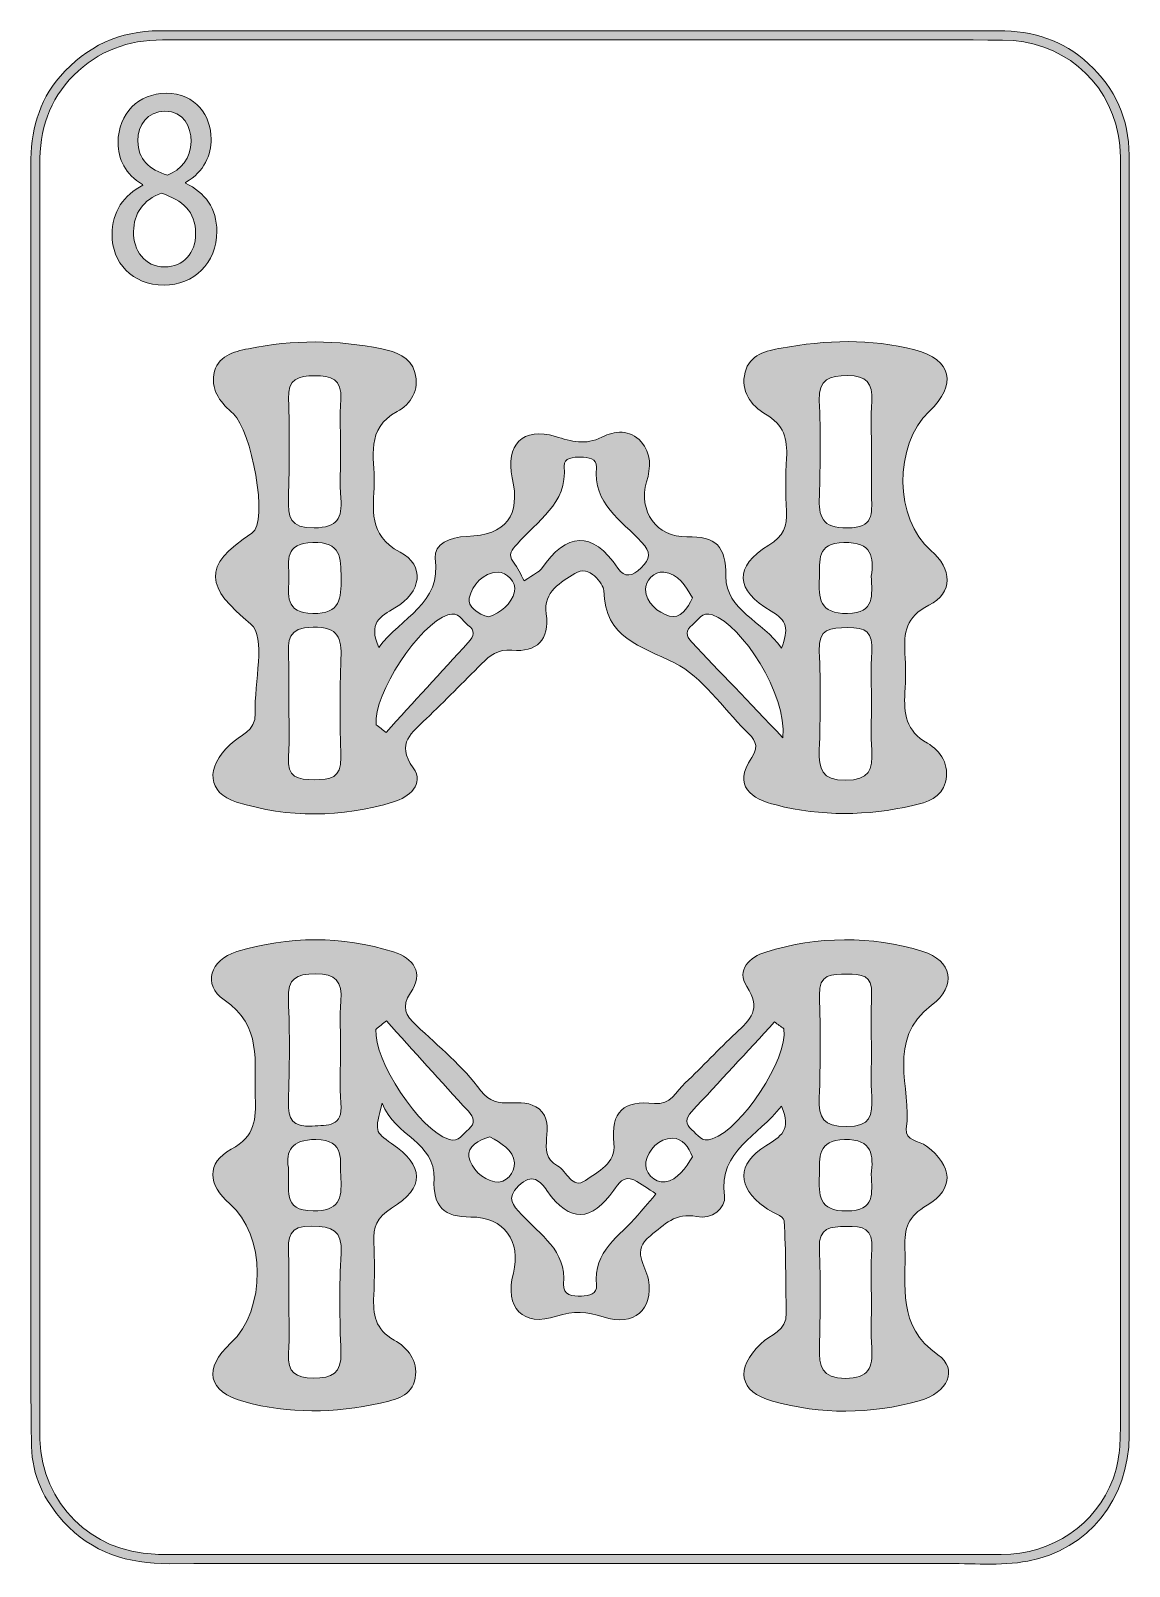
# Model space of a CAD drawing. Extents: x 88 to 399, y -1500 to -1065.
import ezdxf

# ---------------------------------------------------------------- set-up
doc = ezdxf.new("R2010")
doc.units = 0
doc.header["$MEASUREMENT"] = 0
doc.layers.add('Layer 1', color=7, linetype='Continuous', lineweight=0)

msp = doc.modelspace()

# ---------------------------------------------------------------- hatches: boundary and pattern name
at = {"layer": 'Layer 1', "true_color": 0x000000, "transparency": 33554687}
h = msp.add_hatch(color=18, dxfattribs=at)
h.dxf.hatch_style = 2
edge = h.paths.add_edge_path()
edge.add_spline(control_points=[(396.2, -1281.87), (396.2, -1281.87), (396.15, -1281.87), (396.15, -1281.87), (396.15, -1341.26), (396.14, -1400.66), (396.15, -1460.06), (396.15, -1465.08), (395.86, -1470.02), (394.09, -1474.79), (389.29, -1487.75), (376.86, -1496.19), (362.43, -1496.19), (285.17, -1496.19), (207.9, -1496.17), (130.64, -1496.16), (128.09, -1496.16), (125.53, -1496.22), (122.98, -1496.13), (104.8, -1495.48), (91.12, -1481.85), (90.4, -1463.69), (90.36, -1462.76), (90.38, -1461.84), (90.38, -1460.91), (90.38, -1341.53), (90.4, -1222.15), (90.34, -1102.77), (90.34, -1093.04), (92.96, -1084.5), (99.96, -1077.51), (106.92, -1070.58), (115.33, -1067.5), (125.1, -1067.51), (182.06, -1067.56), (239.03, -1067.53), (295.98, -1067.53), (318.26, -1067.53), (340.54, -1067.44), (362.81, -1067.57), (379.36, -1067.66), (392.45, -1078.48), (395.56, -1094.31), (396.4, -1098.55), (396.18, -1102.86), (396.19, -1107.15), (396.2, -1165.39), (396.2, -1223.63), (396.2, -1281.87)], knot_values=[0, 0, 0, 0, 1, 1, 1, 2, 2, 2, 3, 3, 3, 4, 4, 4, 5, 5, 5, 6, 6, 6, 7, 7, 7, 8, 8, 8, 9, 9, 9, 10, 10, 10, 11, 11, 11, 12, 12, 12, 13, 13, 13, 14, 14, 14, 15, 15, 15, 16, 16, 16, 16], degree=3, periodic=0)
edge = h.paths.add_edge_path()
edge.add_spline(control_points=[(398.63, -1333.71), (398.63, -1255.87), (398.65, -1178.02), (398.63, -1100.17), (398.63, -1089.86), (394.68, -1081.25), (387.14, -1074.25), (379.96, -1067.58), (371.32, -1064.91), (361.67, -1064.93), (341.6, -1064.97), (321.53, -1064.97), (301.46, -1064.97), (242.4, -1064.96), (183.35, -1064.95), (124.29, -1064.94), (112.95, -1064.94), (103.57, -1069.28), (96.15, -1077.83), (89.87, -1085.05), (87.79, -1093.56), (87.81, -1102.96), (87.89, -1162.48), (87.85, -1221.99), (87.85, -1281.51), (87.85, -1331.16), (87.83, -1380.82), (87.85, -1430.48), (87.85, -1442.19), (87.79, -1453.9), (88.03, -1465.61), (88.2, -1473.83), (91.55, -1480.86), (97.07, -1486.91), (105.14, -1495.77), (115.34, -1498.82), (127.08, -1498.8), (200.05, -1498.68), (273.03, -1498.77), (346, -1498.7), (354, -1498.69), (362.06, -1499.53), (369.98, -1498.07), (387.02, -1494.89), (398.63, -1480.44), (398.64, -1462.49), (398.67, -1419.57), (398.63, -1376.64), (398.63, -1333.71)], knot_values=[0, 0, 0, 0, 1, 1, 1, 2, 2, 2, 3, 3, 3, 4, 4, 4, 5, 5, 5, 6, 6, 6, 7, 7, 7, 8, 8, 8, 9, 9, 9, 10, 10, 10, 11, 11, 11, 12, 12, 12, 13, 13, 13, 14, 14, 14, 15, 15, 15, 16, 16, 16, 16], degree=3, periodic=0)
at = {"layer": 'Layer 1', "true_color": 0x831618, "transparency": 33554687}
h = msp.add_hatch(color=246, dxfattribs=at)
h.dxf.hatch_style = 2
edge = h.paths.add_edge_path()
edge.add_spline(control_points=[(118.12, -1096.12), (118.12, -1101.37), (121.42, -1104.2), (126.49, -1105.82), (130.27, -1104.28), (133.17, -1101.05), (133.17, -1096.28), (133.17, -1092.08), (131.08, -1087.72), (125.75, -1087.72), (120.82, -1087.72), (118.12, -1091.6), (118.12, -1096.12)], knot_values=[0, 0, 0, 0, 1, 1, 1, 2, 2, 2, 3, 3, 3, 4, 4, 4, 4], degree=3, periodic=0)
edge = h.paths.add_edge_path()
edge.add_spline(control_points=[(134.46, -1122.38), (134.46, -1116), (130.74, -1112.93), (124.8, -1110.91), (119.67, -1112.69), (116.9, -1116.73), (116.9, -1121.74), (116.7, -1127.07), (120.07, -1131.76), (125.68, -1131.76), (131.01, -1131.76), (134.46, -1127.8), (134.46, -1122.38)], knot_values=[0, 0, 0, 0, 1, 1, 1, 2, 2, 2, 3, 3, 3, 4, 4, 4, 4], degree=3, periodic=0)
edge = h.paths.add_edge_path()
edge.add_spline(control_points=[(110.82, -1122.71), (110.82, -1116.08), (114.13, -1111.39), (119.53, -1108.65), (119.53, -1108.65), (119.47, -1108.4), (119.47, -1108.4), (114.6, -1105.66), (112.51, -1101.13), (112.51, -1096.61), (112.51, -1088.28), (118.39, -1082.63), (126.08, -1082.63), (134.59, -1082.63), (138.85, -1089.01), (138.85, -1095.56), (138.85, -1100), (137.02, -1104.77), (131.62, -1107.84), (131.62, -1107.84), (131.62, -1108.08), (131.62, -1108.08), (137.09, -1110.67), (140.47, -1115.27), (140.47, -1121.66), (140.47, -1130.79), (133.92, -1136.93), (125.54, -1136.93), (116.36, -1136.93), (110.82, -1130.39), (110.82, -1122.71)], knot_values=[0, 0, 0, 0, 1, 1, 1, 2, 2, 2, 3, 3, 3, 4, 4, 4, 5, 5, 5, 6, 6, 6, 7, 7, 7, 8, 8, 8, 9, 9, 9, 10, 10, 10, 10], degree=3, periodic=0)
at = {"layer": 'Layer 1', "true_color": 0x0f592d, "transparency": 33554687}
h = msp.add_hatch(color=118, dxfattribs=at)
h.dxf.hatch_style = 2
edge = h.paths.add_edge_path()
edge.add_spline(control_points=[(275.1, -1225.38), (273.16, -1222.14), (271.02, -1218.61), (266.94, -1218.13), (264.21, -1217.81), (261.71, -1220.78), (261.76, -1223.07), (261.86, -1226.9), (265.33, -1229.59), (268.57, -1230.57), (271.61, -1231.49), (273.66, -1228.46), (275.1, -1225.38)], knot_values=[0, 0, 0, 0, 1, 1, 1, 2, 2, 2, 3, 3, 3, 4, 4, 4, 4], degree=3, periodic=0)
edge = h.paths.add_edge_path()
edge.add_spline(control_points=[(217.44, -1230.85), (220.76, -1229.57), (223.87, -1227.26), (224.7, -1223.68), (225.34, -1220.93), (222.37, -1218.13), (220.03, -1218.18), (215.81, -1218.26), (212.71, -1221.7), (211.89, -1225.52), (211.39, -1227.88), (214.28, -1230.03), (217.44, -1230.85)], knot_values=[0, 0, 0, 0, 1, 1, 1, 2, 2, 2, 3, 3, 3, 4, 4, 4, 4], degree=3, periodic=0)
edge = h.paths.add_edge_path()
edge.add_spline(control_points=[(325.66, -1219.31), (326.42, -1213.91), (325.93, -1209.64), (317.93, -1209.77), (309.96, -1209.9), (311.23, -1214.88), (310.97, -1219.77), (310.67, -1225.6), (310.99, -1229.98), (318.91, -1229.84), (326.88, -1229.71), (325.82, -1224.72), (325.66, -1219.31)], knot_values=[0, 0, 0, 0, 1, 1, 1, 2, 2, 2, 3, 3, 3, 4, 4, 4, 4], degree=3, periodic=0)
edge = h.paths.add_edge_path()
edge.add_spline(control_points=[(160.87, -1219.47), (160.73, -1224.68), (159.63, -1229.7), (167.61, -1229.84), (175.52, -1229.98), (175.67, -1225.62), (175.62, -1219.78), (175.56, -1214.04), (175.71, -1209.58), (167.61, -1209.76), (159.58, -1209.93), (160.76, -1214.89), (160.87, -1219.47)], knot_values=[0, 0, 0, 0, 1, 1, 1, 2, 2, 2, 3, 3, 3, 4, 4, 4, 4], degree=3, periodic=0)
edge = h.paths.add_edge_path()
edge.add_spline(control_points=[(300.65, -1265.04), (301.83, -1252.57), (289.02, -1233.12), (280.74, -1230.26), (277.56, -1229.16), (276.78, -1231.83), (275.06, -1233.06), (272.97, -1234.56), (273.18, -1236.23), (274.86, -1237.99), (282.82, -1246.31), (290.75, -1254.65), (300.65, -1265.04)], knot_values=[0, 0, 0, 0, 1, 1, 1, 2, 2, 2, 3, 3, 3, 4, 4, 4, 4], degree=3, periodic=0)
edge = h.paths.add_edge_path()
edge.add_spline(control_points=[(185.52, -1261.33), (186.46, -1262.05), (187.4, -1262.78), (188.34, -1263.51), (196.1, -1255.02), (203.84, -1246.52), (211.63, -1238.05), (213.24, -1236.3), (213.69, -1234.64), (211.52, -1233.13), (209.8, -1231.92), (209.05, -1229.19), (205.87, -1230.23), (197.75, -1232.91), (184.73, -1252.56), (185.52, -1261.33)], knot_values=[0, 0, 0, 0, 1, 1, 1, 2, 2, 2, 3, 3, 3, 4, 4, 4, 5, 5, 5, 5], degree=3, periodic=0)
edge = h.paths.add_edge_path()
edge.add_spline(control_points=[(227.44, -1220.61), (230.27, -1218.66), (231.63, -1218.16), (232.31, -1217.19), (239.5, -1206.94), (246.58, -1206.17), (253.96, -1217.03), (255.9, -1219.88), (258.09, -1219.34), (260.52, -1216.97), (263.22, -1214.33), (263.37, -1212.55), (260.68, -1209.65), (254.99, -1203.52), (246.82, -1198.82), (247.86, -1188.42), (248.1, -1185.99), (245.47, -1185.61), (243.42, -1185.59), (241.41, -1185.58), (238.6, -1185.74), (238.8, -1188.15), (239.65, -1198.88), (231.09, -1203.64), (225.41, -1210.24), (224.11, -1211.76), (222.66, -1213.06), (224.4, -1215.3), (225.62, -1216.88), (226.42, -1218.78), (227.44, -1220.61)], knot_values=[0, 0, 0, 0, 1, 1, 1, 2, 2, 2, 3, 3, 3, 4, 4, 4, 5, 5, 5, 6, 6, 6, 7, 7, 7, 8, 8, 8, 9, 9, 9, 10, 10, 10, 10], degree=3, periodic=0)
edge = h.paths.add_edge_path()
edge.add_spline(control_points=[(325.72, -1255.59), (325.72, -1250.59), (325.42, -1245.57), (325.8, -1240.61), (326.21, -1235.29), (324.15, -1233.67), (318.97, -1233.87), (314.22, -1234.06), (310.58, -1233.89), (310.93, -1240.5), (311.41, -1249.8), (311.25, -1259.16), (310.96, -1268.47), (310.8, -1273.94), (311.65, -1277.04), (318.37, -1277.05), (325.04, -1277.06), (326.21, -1274.15), (325.78, -1268.58), (325.45, -1264.27), (325.72, -1259.92), (325.72, -1255.59)], knot_values=[0, 0, 0, 0, 1, 1, 1, 2, 2, 2, 3, 3, 3, 4, 4, 4, 5, 5, 5, 6, 6, 6, 7, 7, 7, 7], degree=3, periodic=0)
edge = h.paths.add_edge_path()
edge.add_spline(control_points=[(160.83, -1254.46), (160.83, -1259.79), (161.14, -1265.14), (160.74, -1270.44), (160.31, -1276.21), (163.38, -1276.96), (168.03, -1276.91), (172.52, -1276.86), (175.78, -1276.5), (175.57, -1270.6), (175.23, -1261.29), (175.25, -1251.94), (175.58, -1242.63), (175.79, -1236.77), (174.98, -1233.68), (167.69, -1233.71), (160.35, -1233.74), (160.63, -1237.56), (160.78, -1242.47), (160.9, -1246.46), (160.81, -1250.46), (160.83, -1254.46)], knot_values=[0, 0, 0, 0, 1, 1, 1, 2, 2, 2, 3, 3, 3, 4, 4, 4, 5, 5, 5, 6, 6, 6, 7, 7, 7, 7], degree=3, periodic=0)
edge = h.paths.add_edge_path()
edge.add_spline(control_points=[(325.72, -1183.74), (325.72, -1179.07), (325.47, -1174.38), (325.79, -1169.73), (326.13, -1164.61), (324.23, -1162.5), (318.99, -1162.54), (313.95, -1162.59), (310.7, -1163.39), (310.95, -1169.62), (311.33, -1178.61), (311.26, -1187.64), (310.97, -1196.64), (310.77, -1202.47), (311.57, -1205.67), (318.91, -1205.66), (326.44, -1205.65), (325.83, -1201.56), (325.74, -1196.76), (325.65, -1192.42), (325.72, -1188.08), (325.72, -1183.74)], knot_values=[0, 0, 0, 0, 1, 1, 1, 2, 2, 2, 3, 3, 3, 4, 4, 4, 5, 5, 5, 6, 6, 6, 7, 7, 7, 7], degree=3, periodic=0)
edge = h.paths.add_edge_path()
edge.add_spline(control_points=[(175.48, -1184.22), (175.48, -1179.22), (175.22, -1174.2), (175.55, -1169.21), (175.91, -1163.54), (172.82, -1162.55), (168.14, -1162.57), (163.54, -1162.58), (160.51, -1163.36), (160.73, -1169.13), (161.08, -1178.46), (161.04, -1187.83), (160.73, -1197.16), (160.56, -1202.59), (161.1, -1205.72), (168.04, -1205.62), (174.66, -1205.54), (176, -1202.9), (175.56, -1197.23), (175.22, -1192.92), (175.49, -1188.56), (175.48, -1184.22)], knot_values=[0, 0, 0, 0, 1, 1, 1, 2, 2, 2, 3, 3, 3, 4, 4, 4, 5, 5, 5, 6, 6, 6, 7, 7, 7, 7], degree=3, periodic=0)
edge = h.paths.add_edge_path()
edge.add_spline(control_points=[(186.3, -1239.49), (192.7, -1230.83), (204.08, -1227.27), (202.29, -1214.12), (201.76, -1210.24), (206.51, -1208.19), (211.19, -1208.05), (222.32, -1207.71), (226.48, -1202.11), (224.08, -1191.5), (221.97, -1182.19), (227.16, -1176.91), (236.28, -1179.75), (240.85, -1181.18), (244.74, -1182.32), (249.41, -1179.95), (253, -1178.13), (257.36, -1177.68), (260.54, -1181.27), (263.48, -1184.59), (263.28, -1188.5), (262.08, -1192.61), (259.66, -1200.84), (264.85, -1208.36), (273.49, -1208.16), (281.73, -1207.98), (284.53, -1210.8), (284.51, -1219.28), (284.48, -1229.09), (294.93, -1231.85), (300.24, -1239.68), (302.35, -1234.21), (301.86, -1231.81), (297.33, -1229.2), (287, -1223.24), (286.73, -1216.59), (296.65, -1210.55), (300.9, -1207.96), (301.84, -1205.21), (301.66, -1200.91), (301.44, -1195.91), (301.36, -1190.87), (301.67, -1185.88), (302.02, -1180.47), (300.93, -1176.43), (295.7, -1173.42), (291.59, -1171.06), (288.62, -1166.87), (289.94, -1161.6), (291.2, -1156.57), (296.03, -1155.48), (300.17, -1154.74), (312.76, -1152.51), (325.51, -1151.93), (337.97, -1155.24), (348.58, -1158.05), (349.99, -1165.02), (342.03, -1172.67), (331.96, -1182.35), (332.22, -1203.15), (342.52, -1212.01), (348.6, -1217.23), (348.96, -1224), (341.95, -1227.52), (335.41, -1230.81), (334.85, -1235.28), (335.2, -1241.17), (335.42, -1244.83), (335.45, -1248.54), (335.2, -1252.2), (334.79, -1258.16), (335.49, -1263.16), (341.53, -1266.55), (345.43, -1268.73), (347.87, -1272.9), (346.69, -1277.61), (345.58, -1282.01), (341.41, -1283.32), (337.42, -1284.22), (324.51, -1287.16), (311.54, -1287.32), (298.71, -1284.06), (291.79, -1282.3), (286.31, -1278.83), (291.83, -1270.66), (294.26, -1267.05), (292.41, -1265.28), (290.19, -1263.09), (283.53, -1256.51), (277.94, -1247.83), (269.99, -1243.84), (260.4, -1239.02), (250.35, -1236.95), (249.97, -1223.36), (249.92, -1221.52), (245.82, -1215.84), (241.75, -1218.53), (238, -1221), (232.73, -1223.54), (233.68, -1229.97), (234.77, -1237.36), (230.96, -1240.87), (223.98, -1240.25), (219.98, -1239.9), (217.78, -1241.69), (215.39, -1244.11), (210.22, -1249.34), (204.99, -1254.51), (199.74, -1259.66), (195.78, -1263.56), (190.93, -1266.48), (196.04, -1273.57), (199.34, -1278.16), (194.83, -1281.86), (190.45, -1283.19), (175.71, -1287.67), (160.71, -1287.8), (146.04, -1283.22), (137.7, -1280.62), (137.23, -1273.55), (144.22, -1266.91), (146.97, -1264.29), (151.53, -1263.3), (151.32, -1258.08), (150.97, -1249.42), (154.47, -1236.43), (150.13, -1232.88), (137.42, -1222.5), (135.89, -1216.46), (150.4, -1207.14), (155.31, -1203.99), (150.14, -1177.84), (145.14, -1173.36), (141.82, -1170.38), (138.79, -1167.05), (139.61, -1162.22), (140.5, -1156.98), (145.2, -1155.77), (149.39, -1154.92), (161.96, -1152.38), (174.62, -1152.32), (187.2, -1154.99), (191.13, -1155.83), (195.25, -1157.13), (196.51, -1161.63), (197.89, -1166.52), (195.33, -1170.65), (191.49, -1172.7), (182.45, -1177.55), (185.13, -1185.67), (185.01, -1192.94), (184.88, -1200.23), (183.04, -1207.61), (192.3, -1212.47), (199.5, -1216.25), (198.43, -1223.83), (190.86, -1228.28), (186.73, -1230.7), (183.21, -1232.49), (186.3, -1239.49)], knot_values=[0, 0, 0, 0, 1, 1, 1, 2, 2, 2, 3, 3, 3, 4, 4, 4, 5, 5, 5, 6, 6, 6, 7, 7, 7, 8, 8, 8, 9, 9, 9, 10, 10, 10, 11, 11, 11, 12, 12, 12, 13, 13, 13, 14, 14, 14, 15, 15, 15, 16, 16, 16, 17, 17, 17, 18, 18, 18, 19, 19, 19, 20, 20, 20, 21, 21, 21, 22, 22, 22, 23, 23, 23, 24, 24, 24, 25, 25, 25, 26, 26, 26, 27, 27, 27, 28, 28, 28, 29, 29, 29, 30, 30, 30, 31, 31, 31, 32, 32, 32, 33, 33, 33, 34, 34, 34, 35, 35, 35, 36, 36, 36, 37, 37, 37, 38, 38, 38, 39, 39, 39, 40, 40, 40, 41, 41, 41, 42, 42, 42, 43, 43, 43, 44, 44, 44, 45, 45, 45, 46, 46, 46, 47, 47, 47, 48, 48, 48, 49, 49, 49, 50, 50, 50, 51, 51, 51, 52, 52, 52, 53, 53, 53, 53], degree=3, periodic=0)
h = msp.add_hatch(color=118, dxfattribs=at)
h.dxf.hatch_style = 2
edge = h.paths.add_edge_path()
edge.add_spline(control_points=[(275.07, -1383.67), (274.04, -1380.84), (272.13, -1378.38), (269.48, -1378.37), (265.46, -1378.35), (262.62, -1381.69), (261.91, -1385.08), (261.33, -1387.89), (264.21, -1391.14), (267.3, -1390.72), (270.94, -1390.22), (273.08, -1386.7), (275.07, -1383.67)], knot_values=[0, 0, 0, 0, 1, 1, 1, 2, 2, 2, 3, 3, 3, 4, 4, 4, 4], degree=3, periodic=0)
edge = h.paths.add_edge_path()
edge.add_spline(control_points=[(217.76, -1377.99), (214.57, -1378.87), (211.23, -1380.68), (211.78, -1383.62), (212.41, -1386.95), (215.57, -1390.06), (219.1, -1390.72), (222.3, -1391.31), (224.91, -1388.08), (224.68, -1385.36), (224.38, -1381.72), (220.85, -1379.7), (217.76, -1377.99)], knot_values=[0, 0, 0, 0, 1, 1, 1, 2, 2, 2, 3, 3, 3, 4, 4, 4, 4], degree=3, periodic=0)
edge = h.paths.add_edge_path()
edge.add_spline(control_points=[(325.66, -1388.6), (326.27, -1383.36), (326.13, -1378.58), (318.06, -1378.75), (310.43, -1378.91), (311.05, -1383.71), (310.97, -1388.84), (310.87, -1394.47), (310.59, -1399.05), (318.79, -1398.97), (326.89, -1398.89), (325.82, -1394.04), (325.66, -1388.6)], knot_values=[0, 0, 0, 0, 1, 1, 1, 2, 2, 2, 3, 3, 3, 4, 4, 4, 4], degree=3, periodic=0)
edge = h.paths.add_edge_path()
edge.add_spline(control_points=[(160.71, -1386.64), (161.17, -1392.92), (158.69, -1398.94), (167.74, -1398.95), (174.91, -1398.95), (175.95, -1395.59), (175.55, -1389.82), (175.2, -1384.75), (177.04, -1378.87), (168.47, -1378.76), (161.43, -1378.66), (159.96, -1382.2), (160.71, -1386.64)], knot_values=[0, 0, 0, 0, 1, 1, 1, 2, 2, 2, 3, 3, 3, 4, 4, 4, 4], degree=3, periodic=0)
edge = h.paths.add_edge_path()
edge.add_spline(control_points=[(300.96, -1347.41), (300.07, -1346.76), (299.18, -1346.12), (298.3, -1345.47), (290.46, -1353.95), (282.63, -1362.44), (274.77, -1370.91), (273.12, -1372.68), (272.93, -1374.4), (274.88, -1375.97), (276.55, -1377.32), (277.57, -1379.71), (280.67, -1378.59), (289.18, -1375.52), (301.85, -1356.31), (300.96, -1347.41)], knot_values=[0, 0, 0, 0, 1, 1, 1, 2, 2, 2, 3, 3, 3, 4, 4, 4, 5, 5, 5, 5], degree=3, periodic=0)
edge = h.paths.add_edge_path()
edge.add_spline(control_points=[(188.44, -1345.13), (187.46, -1345.94), (186.47, -1346.76), (185.49, -1347.57), (184.75, -1356.29), (197.99, -1376.14), (206.02, -1378.68), (209.12, -1379.66), (210.08, -1377.14), (211.75, -1375.8), (213.76, -1374.18), (213.21, -1372.49), (211.64, -1370.76), (203.88, -1362.24), (196.17, -1353.68), (188.44, -1345.13)], knot_values=[0, 0, 0, 0, 1, 1, 1, 2, 2, 2, 3, 3, 3, 4, 4, 4, 5, 5, 5, 5], degree=3, periodic=0)
edge = h.paths.add_edge_path()
edge.add_spline(control_points=[(264.74, -1394.13), (262.49, -1392.69), (260.6, -1391.25), (258.51, -1390.2), (255.58, -1388.74), (254.03, -1391.37), (252.84, -1393.04), (246.48, -1401.97), (240.43, -1402.57), (233.88, -1393.2), (231.99, -1390.49), (229.7, -1388.08), (225.85, -1391.86), (222.18, -1395.46), (224.29, -1397.31), (226.67, -1399.96), (231.88, -1405.74), (239.45, -1410.07), (238.6, -1419.69), (238.33, -1422.81), (241.17, -1423.13), (243.63, -1423.06), (245.72, -1422.99), (248.18, -1422.51), (247.91, -1419.98), (246.87, -1410.32), (254.53, -1406.02), (259.62, -1400.13), (260.89, -1398.67), (262.13, -1397.19), (264.74, -1394.13)], knot_values=[0, 0, 0, 0, 1, 1, 1, 2, 2, 2, 3, 3, 3, 4, 4, 4, 5, 5, 5, 6, 6, 6, 7, 7, 7, 8, 8, 8, 9, 9, 9, 10, 10, 10, 10], degree=3, periodic=0)
edge = h.paths.add_edge_path()
edge.add_spline(control_points=[(325.7, -1353.63), (325.7, -1348.3), (325.47, -1342.95), (325.77, -1337.64), (326.08, -1332.17), (322.78, -1331.93), (318.78, -1331.94), (314.56, -1331.96), (310.77, -1331.74), (310.97, -1337.93), (311.29, -1347.58), (311.32, -1357.26), (310.94, -1366.91), (310.72, -1372.69), (312.07, -1375), (318.56, -1375.08), (325.54, -1375.16), (326.1, -1371.91), (325.78, -1366.62), (325.52, -1362.3), (325.73, -1357.96), (325.7, -1353.63)], knot_values=[0, 0, 0, 0, 1, 1, 1, 2, 2, 2, 3, 3, 3, 4, 4, 4, 5, 5, 5, 6, 6, 6, 7, 7, 7, 7], degree=3, periodic=0)
edge = h.paths.add_edge_path()
edge.add_spline(control_points=[(175.49, -1353.49), (175.49, -1348.82), (175.22, -1344.14), (175.56, -1339.5), (175.95, -1334.04), (174.16, -1331.73), (168.32, -1331.83), (162.99, -1331.91), (160.42, -1333.05), (160.7, -1339.07), (161.15, -1348.71), (161.05, -1358.4), (160.72, -1368.05), (160.55, -1373.14), (161.98, -1375.28), (167.41, -1374.93), (171.95, -1374.64), (176.17, -1375.26), (175.57, -1368.47), (175.13, -1363.51), (175.48, -1358.48), (175.49, -1353.49)], knot_values=[0, 0, 0, 0, 1, 1, 1, 2, 2, 2, 3, 3, 3, 4, 4, 4, 5, 5, 5, 6, 6, 6, 7, 7, 7, 7], degree=3, periodic=0)
edge = h.paths.add_edge_path()
edge.add_spline(control_points=[(325.72, -1424.72), (325.72, -1419.72), (325.39, -1414.68), (325.8, -1409.71), (326.28, -1403.91), (323.28, -1403.21), (318.56, -1403.35), (314.17, -1403.47), (310.74, -1403.49), (310.97, -1409.52), (311.32, -1418.85), (311.24, -1428.2), (310.98, -1437.54), (310.83, -1442.94), (311.56, -1446.35), (318.34, -1446.36), (324.96, -1446.36), (326.21, -1443.32), (325.79, -1437.73), (325.47, -1433.42), (325.72, -1429.06), (325.72, -1424.72)], knot_values=[0, 0, 0, 0, 1, 1, 1, 2, 2, 2, 3, 3, 3, 4, 4, 4, 5, 5, 5, 6, 6, 6, 7, 7, 7, 7], degree=3, periodic=0)
edge = h.paths.add_edge_path()
edge.add_spline(control_points=[(160.82, -1424.32), (160.82, -1429.32), (161.09, -1434.35), (160.74, -1439.33), (160.36, -1444.73), (162.82, -1446.23), (167.79, -1446.28), (173.09, -1446.32), (175.82, -1444.92), (175.58, -1438.94), (175.2, -1429.62), (175.11, -1420.24), (175.62, -1410.92), (175.97, -1404.36), (173.11, -1403.41), (167.38, -1403.24), (160.73, -1403.04), (160.57, -1406.53), (160.78, -1411.31), (160.97, -1415.64), (160.82, -1419.98), (160.82, -1424.32)], knot_values=[0, 0, 0, 0, 1, 1, 1, 2, 2, 2, 3, 3, 3, 4, 4, 4, 5, 5, 5, 6, 6, 6, 7, 7, 7, 7], degree=3, periodic=0)
edge = h.paths.add_edge_path()
edge.add_spline(control_points=[(300.23, -1369.28), (293.71, -1377.97), (282.42, -1381.72), (284.14, -1394.75), (284.6, -1398.22), (280.41, -1401.45), (276.22, -1400.56), (270.29, -1399.31), (267.14, -1402.84), (263.14, -1405.97), (257.61, -1410.31), (261.86, -1414.24), (262.61, -1418.43), (264.12, -1426.9), (258.55, -1431.8), (249.82, -1428.94), (245.18, -1427.42), (241.36, -1427.18), (236.63, -1428.75), (227.05, -1431.93), (221.79, -1426.37), (224.37, -1416.53), (226.71, -1407.61), (221.71, -1400.64), (212.38, -1400.68), (204.7, -1400.72), (201.6, -1397.74), (201.94, -1389.9), (202.4, -1379.43), (190.8, -1377.87), (187.24, -1368.48), (185.12, -1376.52), (185.12, -1376.52), (189.93, -1379.85), (199.2, -1386.28), (199.49, -1392.22), (189.9, -1398.2), (185.74, -1400.8), (184.67, -1403.52), (184.88, -1407.86), (185.11, -1412.86), (185.12, -1417.9), (184.88, -1422.9), (184.62, -1428.19), (185.21, -1432.56), (190.62, -1435.51), (194.49, -1437.62), (197.46, -1441.43), (196.61, -1446.25), (195.72, -1451.4), (191.03, -1452.39), (186.74, -1453.34), (173.83, -1456.2), (160.85, -1456.46), (148.07, -1452.93), (137.82, -1450.1), (136.57, -1443.6), (144.45, -1436.33), (154.5, -1427.06), (154.32, -1405.55), (144.12, -1396.94), (137.85, -1391.65), (137.4, -1385.34), (144.55, -1381.5), (151.38, -1377.83), (151.55, -1372.9), (151.33, -1366.77), (150.98, -1356.77), (153.43, -1346.66), (142.5, -1339.19), (136.3, -1334.94), (138.56, -1327.89), (146.1, -1325.57), (160.8, -1321.06), (175.79, -1321.08), (190.5, -1325.66), (196.02, -1327.37), (199.17, -1331.47), (195.3, -1337.2), (192.56, -1341.27), (193.92, -1343.59), (196.93, -1346.45), (203.24, -1352.42), (210.1, -1358.07), (215.21, -1364.98), (219.89, -1371.31), (226.73, -1366.07), (231.66, -1370.1), (237.16, -1374.6), (230.13, -1382.47), (236.84, -1386.18), (239.52, -1387.66), (240.99, -1392.97), (244.76, -1390.33), (248.29, -1387.87), (253.51, -1385.43), (252.85, -1379.87), (251.76, -1370.75), (255.68, -1367.52), (264.32, -1368.56), (268.79, -1369.1), (270.47, -1365.06), (273.03, -1362.69), (277.94, -1358.14), (282.42, -1353.15), (287.34, -1348.62), (291.46, -1344.83), (294.62, -1341.76), (290.44, -1335.45), (287.34, -1330.78), (291.27, -1327.07), (295.81, -1325.67), (310.55, -1321.14), (325.54, -1321.03), (340.23, -1325.51), (348.46, -1328.02), (349.98, -1335.26), (342.75, -1340.74), (329.61, -1350.71), (337.18, -1364.01), (335.57, -1375.76), (335.11, -1379.08), (339.28, -1379.05), (341.28, -1380.58), (348.71, -1386.27), (349.3, -1392.72), (341.45, -1397.32), (336.14, -1400.42), (334.95, -1403.92), (335.17, -1409.34), (335.6, -1420.27), (332.73, -1431.43), (344.53, -1439.68), (350.33, -1443.73), (347.32, -1450.43), (339.25, -1452.69), (325.48, -1456.55), (311.45, -1456.63), (297.68, -1452.78), (288.15, -1450.11), (287.1, -1443.65), (294.37, -1436.57), (297.08, -1433.93), (301.79, -1433.02), (301.62, -1427.8), (301.34, -1419.12), (301.6, -1410.42), (300.98, -1401.77), (300.88, -1400.37), (297.36, -1399.27), (295.5, -1397.92), (287.61, -1392.15), (287.51, -1385.73), (295.84, -1380.53), (299.9, -1377.99), (303.32, -1376.1), (300.23, -1369.28)], knot_values=[0, 0, 0, 0, 1, 1, 1, 2, 2, 2, 3, 3, 3, 4, 4, 4, 5, 5, 5, 6, 6, 6, 7, 7, 7, 8, 8, 8, 9, 9, 9, 10, 10, 10, 11, 11, 11, 12, 12, 12, 13, 13, 13, 14, 14, 14, 15, 15, 15, 16, 16, 16, 17, 17, 17, 18, 18, 18, 19, 19, 19, 20, 20, 20, 21, 21, 21, 22, 22, 22, 23, 23, 23, 24, 24, 24, 25, 25, 25, 26, 26, 26, 27, 27, 27, 28, 28, 28, 29, 29, 29, 30, 30, 30, 31, 31, 31, 32, 32, 32, 33, 33, 33, 34, 34, 34, 35, 35, 35, 36, 36, 36, 37, 37, 37, 38, 38, 38, 39, 39, 39, 40, 40, 40, 41, 41, 41, 42, 42, 42, 43, 43, 43, 44, 44, 44, 45, 45, 45, 46, 46, 46, 47, 47, 47, 48, 48, 48, 49, 49, 49, 50, 50, 50, 51, 51, 51, 52, 52, 52, 52], degree=3, periodic=0)

# ---------------------------------------------------------------- linework, layer by layer
at = {"layer": 'Layer 1'}
for points, knots in [([(398.63, -1333.71), (398.63, -1255.87), (398.65, -1178.02), (398.63, -1100.17), (398.63, -1089.86), (394.68, -1081.25), (387.14, -1074.25), (379.96, -1067.58), (371.32, -1064.91), (361.67, -1064.93), (341.6, -1064.97), (321.53, -1064.97), (301.46, -1064.97), (242.4, -1064.96), (183.35, -1064.95), (124.29, -1064.94), (112.95, -1064.94), (103.57, -1069.28), (96.15, -1077.83), (89.87, -1085.05), (87.79, -1093.56), (87.81, -1102.96), (87.89, -1162.48), (87.85, -1221.99), (87.85, -1281.51), (87.85, -1331.16), (87.83, -1380.82), (87.85, -1430.48), (87.85, -1442.19), (87.79, -1453.9), (88.03, -1465.61), (88.2, -1473.83), (91.55, -1480.86), (97.07, -1486.91), (105.14, -1495.77), (115.34, -1498.82), (127.08, -1498.8), (200.05, -1498.68), (273.03, -1498.77), (346, -1498.7), (354, -1498.69), (362.06, -1499.53), (369.98, -1498.07), (387.02, -1494.89), (398.63, -1480.44), (398.64, -1462.49), (398.67, -1419.57), (398.63, -1376.64), (398.63, -1333.71)], [0, 0, 0, 0, 1, 1, 1, 2, 2, 2, 3, 3, 3, 4, 4, 4, 5, 5, 5, 6, 6, 6, 7, 7, 7, 8, 8, 8, 9, 9, 9, 10, 10, 10, 11, 11, 11, 12, 12, 12, 13, 13, 13, 14, 14, 14, 15, 15, 15, 16, 16, 16, 16]), ([(396.2, -1281.87), (396.2, -1281.87), (396.15, -1281.87), (396.15, -1281.87), (396.15, -1341.26), (396.14, -1400.66), (396.15, -1460.06), (396.15, -1465.08), (395.86, -1470.02), (394.09, -1474.79), (389.29, -1487.75), (376.86, -1496.19), (362.43, -1496.19), (285.17, -1496.19), (207.9, -1496.17), (130.64, -1496.16), (128.09, -1496.16), (125.53, -1496.22), (122.98, -1496.13), (104.8, -1495.48), (91.12, -1481.85), (90.4, -1463.69), (90.36, -1462.76), (90.38, -1461.84), (90.38, -1460.91), (90.38, -1341.53), (90.4, -1222.15), (90.34, -1102.77), (90.34, -1093.04), (92.96, -1084.5), (99.96, -1077.51), (106.92, -1070.58), (115.33, -1067.5), (125.1, -1067.51), (182.06, -1067.56), (239.03, -1067.53), (295.98, -1067.53), (318.26, -1067.53), (340.54, -1067.44), (362.81, -1067.57), (379.36, -1067.66), (392.45, -1078.48), (395.56, -1094.31), (396.4, -1098.55), (396.18, -1102.86), (396.19, -1107.15), (396.2, -1165.39), (396.2, -1223.63), (396.2, -1281.87)], [0, 0, 0, 0, 1, 1, 1, 2, 2, 2, 3, 3, 3, 4, 4, 4, 5, 5, 5, 6, 6, 6, 7, 7, 7, 8, 8, 8, 9, 9, 9, 10, 10, 10, 11, 11, 11, 12, 12, 12, 13, 13, 13, 14, 14, 14, 15, 15, 15, 16, 16, 16, 16]), ([(396.2, -1281.87), (396.2, -1281.87), (396.15, -1281.87), (396.15, -1281.87), (396.15, -1341.26), (396.14, -1400.66), (396.15, -1460.06), (396.15, -1465.08), (395.86, -1470.02), (394.09, -1474.79), (389.29, -1487.75), (376.86, -1496.19), (362.43, -1496.19), (285.17, -1496.19), (207.9, -1496.17), (130.64, -1496.16), (128.09, -1496.16), (125.53, -1496.22), (122.98, -1496.13), (104.8, -1495.48), (91.12, -1481.85), (90.4, -1463.69), (90.36, -1462.76), (90.38, -1461.84), (90.38, -1460.91), (90.38, -1341.53), (90.4, -1222.15), (90.34, -1102.77), (90.34, -1093.04), (92.96, -1084.5), (99.96, -1077.51), (106.92, -1070.58), (115.33, -1067.5), (125.1, -1067.51), (182.06, -1067.56), (239.03, -1067.53), (295.98, -1067.53), (318.26, -1067.53), (340.54, -1067.44), (362.81, -1067.57), (379.36, -1067.66), (392.45, -1078.48), (395.56, -1094.31), (396.4, -1098.55), (396.18, -1102.86), (396.19, -1107.15), (396.2, -1165.39), (396.2, -1223.63), (396.2, -1281.87)], [0, 0, 0, 0, 1, 1, 1, 2, 2, 2, 3, 3, 3, 4, 4, 4, 5, 5, 5, 6, 6, 6, 7, 7, 7, 8, 8, 8, 9, 9, 9, 10, 10, 10, 11, 11, 11, 12, 12, 12, 13, 13, 13, 14, 14, 14, 15, 15, 15, 16, 16, 16, 16]), ([(110.82, -1122.71), (110.82, -1116.08), (114.13, -1111.39), (119.53, -1108.65), (119.53, -1108.65), (119.47, -1108.4), (119.47, -1108.4), (114.6, -1105.66), (112.51, -1101.13), (112.51, -1096.61), (112.51, -1088.28), (118.39, -1082.63), (126.08, -1082.63), (134.59, -1082.63), (138.85, -1089.01), (138.85, -1095.56), (138.85, -1100), (137.02, -1104.77), (131.62, -1107.84), (131.62, -1107.84), (131.62, -1108.08), (131.62, -1108.08), (137.09, -1110.67), (140.47, -1115.27), (140.47, -1121.66), (140.47, -1130.79), (133.92, -1136.93), (125.54, -1136.93), (116.36, -1136.93), (110.82, -1130.39), (110.82, -1122.71)], [0, 0, 0, 0, 1, 1, 1, 2, 2, 2, 3, 3, 3, 4, 4, 4, 5, 5, 5, 6, 6, 6, 7, 7, 7, 8, 8, 8, 9, 9, 9, 10, 10, 10, 10]), ([(118.12, -1096.12), (118.12, -1101.37), (121.42, -1104.2), (126.49, -1105.82), (130.27, -1104.28), (133.17, -1101.05), (133.17, -1096.28), (133.17, -1092.08), (131.08, -1087.72), (125.75, -1087.72), (120.82, -1087.72), (118.12, -1091.6), (118.12, -1096.12)], [0, 0, 0, 0, 1, 1, 1, 2, 2, 2, 3, 3, 3, 4, 4, 4, 4]), ([(134.46, -1122.38), (134.46, -1116), (130.74, -1112.93), (124.8, -1110.91), (119.67, -1112.69), (116.9, -1116.73), (116.9, -1121.74), (116.7, -1127.07), (120.07, -1131.76), (125.68, -1131.76), (131.01, -1131.76), (134.46, -1127.8), (134.46, -1122.38)], [0, 0, 0, 0, 1, 1, 1, 2, 2, 2, 3, 3, 3, 4, 4, 4, 4]), ([(186.3, -1239.49), (192.7, -1230.83), (204.08, -1227.27), (202.29, -1214.12), (201.76, -1210.24), (206.51, -1208.19), (211.19, -1208.05), (222.32, -1207.71), (226.48, -1202.11), (224.08, -1191.5), (221.97, -1182.19), (227.16, -1176.91), (236.28, -1179.75), (240.85, -1181.18), (244.74, -1182.32), (249.41, -1179.95), (253, -1178.13), (257.36, -1177.68), (260.54, -1181.27), (263.48, -1184.59), (263.28, -1188.5), (262.08, -1192.61), (259.66, -1200.84), (264.85, -1208.36), (273.49, -1208.16), (281.73, -1207.98), (284.53, -1210.8), (284.51, -1219.28), (284.48, -1229.09), (294.93, -1231.85), (300.24, -1239.68), (302.35, -1234.21), (301.86, -1231.81), (297.33, -1229.2), (287, -1223.24), (286.73, -1216.59), (296.65, -1210.55), (300.9, -1207.96), (301.84, -1205.21), (301.66, -1200.91), (301.44, -1195.91), (301.36, -1190.87), (301.67, -1185.88), (302.02, -1180.47), (300.93, -1176.43), (295.7, -1173.42), (291.59, -1171.06), (288.62, -1166.87), (289.94, -1161.6), (291.2, -1156.57), (296.03, -1155.48), (300.17, -1154.74), (312.76, -1152.51), (325.51, -1151.93), (337.97, -1155.24), (348.58, -1158.05), (349.99, -1165.02), (342.03, -1172.67), (331.96, -1182.35), (332.22, -1203.15), (342.52, -1212.01), (348.6, -1217.23), (348.96, -1224), (341.95, -1227.52), (335.41, -1230.81), (334.85, -1235.28), (335.2, -1241.17), (335.42, -1244.83), (335.45, -1248.54), (335.2, -1252.2), (334.79, -1258.16), (335.49, -1263.16), (341.53, -1266.55), (345.43, -1268.73), (347.87, -1272.9), (346.69, -1277.61), (345.58, -1282.01), (341.41, -1283.32), (337.42, -1284.22), (324.51, -1287.16), (311.54, -1287.32), (298.71, -1284.06), (291.79, -1282.3), (286.31, -1278.83), (291.83, -1270.66), (294.26, -1267.05), (292.41, -1265.28), (290.19, -1263.09), (283.53, -1256.51), (277.94, -1247.83), (269.99, -1243.84), (260.4, -1239.02), (250.35, -1236.95), (249.97, -1223.36), (249.92, -1221.52), (245.82, -1215.84), (241.75, -1218.53), (238, -1221), (232.73, -1223.54), (233.68, -1229.97), (234.77, -1237.36), (230.96, -1240.87), (223.98, -1240.25), (219.98, -1239.9), (217.78, -1241.69), (215.39, -1244.11), (210.22, -1249.34), (204.99, -1254.51), (199.74, -1259.66), (195.78, -1263.56), (190.93, -1266.48), (196.04, -1273.57), (199.34, -1278.16), (194.83, -1281.86), (190.45, -1283.19), (175.71, -1287.67), (160.71, -1287.8), (146.04, -1283.22), (137.7, -1280.62), (137.23, -1273.55), (144.22, -1266.91), (146.97, -1264.29), (151.53, -1263.3), (151.32, -1258.08), (150.97, -1249.42), (154.47, -1236.43), (150.13, -1232.88), (137.42, -1222.5), (135.89, -1216.46), (150.4, -1207.14), (155.31, -1203.99), (150.14, -1177.84), (145.14, -1173.36), (141.82, -1170.38), (138.79, -1167.05), (139.61, -1162.22), (140.5, -1156.98), (145.2, -1155.77), (149.39, -1154.92), (161.96, -1152.38), (174.62, -1152.32), (187.2, -1154.99), (191.13, -1155.83), (195.25, -1157.13), (196.51, -1161.63), (197.89, -1166.52), (195.33, -1170.65), (191.49, -1172.7), (182.45, -1177.55), (185.13, -1185.67), (185.01, -1192.94), (184.88, -1200.23), (183.04, -1207.61), (192.3, -1212.47), (199.5, -1216.25), (198.43, -1223.83), (190.86, -1228.28), (186.73, -1230.7), (183.21, -1232.49), (186.3, -1239.49)], [0, 0, 0, 0, 1, 1, 1, 2, 2, 2, 3, 3, 3, 4, 4, 4, 5, 5, 5, 6, 6, 6, 7, 7, 7, 8, 8, 8, 9, 9, 9, 10, 10, 10, 11, 11, 11, 12, 12, 12, 13, 13, 13, 14, 14, 14, 15, 15, 15, 16, 16, 16, 17, 17, 17, 18, 18, 18, 19, 19, 19, 20, 20, 20, 21, 21, 21, 22, 22, 22, 23, 23, 23, 24, 24, 24, 25, 25, 25, 26, 26, 26, 27, 27, 27, 28, 28, 28, 29, 29, 29, 30, 30, 30, 31, 31, 31, 32, 32, 32, 33, 33, 33, 34, 34, 34, 35, 35, 35, 36, 36, 36, 37, 37, 37, 38, 38, 38, 39, 39, 39, 40, 40, 40, 41, 41, 41, 42, 42, 42, 43, 43, 43, 44, 44, 44, 45, 45, 45, 46, 46, 46, 47, 47, 47, 48, 48, 48, 49, 49, 49, 50, 50, 50, 51, 51, 51, 52, 52, 52, 53, 53, 53, 53]), ([(175.48, -1184.22), (175.48, -1179.22), (175.22, -1174.2), (175.55, -1169.21), (175.91, -1163.54), (172.82, -1162.55), (168.14, -1162.57), (163.54, -1162.58), (160.51, -1163.36), (160.73, -1169.13), (161.08, -1178.46), (161.04, -1187.83), (160.73, -1197.16), (160.56, -1202.59), (161.1, -1205.72), (168.04, -1205.62), (174.66, -1205.54), (176, -1202.9), (175.56, -1197.23), (175.22, -1192.92), (175.49, -1188.56), (175.48, -1184.22)], [0, 0, 0, 0, 1, 1, 1, 2, 2, 2, 3, 3, 3, 4, 4, 4, 5, 5, 5, 6, 6, 6, 7, 7, 7, 7]), ([(325.72, -1183.74), (325.72, -1179.07), (325.47, -1174.38), (325.79, -1169.73), (326.13, -1164.61), (324.23, -1162.5), (318.99, -1162.54), (313.95, -1162.59), (310.7, -1163.39), (310.95, -1169.62), (311.33, -1178.61), (311.26, -1187.64), (310.97, -1196.64), (310.77, -1202.47), (311.57, -1205.67), (318.91, -1205.66), (326.44, -1205.65), (325.83, -1201.56), (325.74, -1196.76), (325.65, -1192.42), (325.72, -1188.08), (325.72, -1183.74)], [0, 0, 0, 0, 1, 1, 1, 2, 2, 2, 3, 3, 3, 4, 4, 4, 5, 5, 5, 6, 6, 6, 7, 7, 7, 7]), ([(227.44, -1220.61), (230.27, -1218.66), (231.63, -1218.16), (232.31, -1217.19), (239.5, -1206.94), (246.58, -1206.17), (253.96, -1217.03), (255.9, -1219.88), (258.09, -1219.34), (260.52, -1216.97), (263.22, -1214.33), (263.37, -1212.55), (260.68, -1209.65), (254.99, -1203.52), (246.82, -1198.82), (247.86, -1188.42), (248.1, -1185.99), (245.47, -1185.61), (243.42, -1185.59), (241.41, -1185.58), (238.6, -1185.74), (238.8, -1188.15), (239.65, -1198.88), (231.09, -1203.64), (225.41, -1210.24), (224.11, -1211.76), (222.66, -1213.06), (224.4, -1215.3), (225.62, -1216.88), (226.42, -1218.78), (227.44, -1220.61)], [0, 0, 0, 0, 1, 1, 1, 2, 2, 2, 3, 3, 3, 4, 4, 4, 5, 5, 5, 6, 6, 6, 7, 7, 7, 8, 8, 8, 9, 9, 9, 10, 10, 10, 10]), ([(160.87, -1219.47), (160.73, -1224.68), (159.63, -1229.7), (167.61, -1229.84), (175.52, -1229.98), (175.67, -1225.62), (175.62, -1219.78), (175.56, -1214.04), (175.71, -1209.58), (167.61, -1209.76), (159.58, -1209.93), (160.76, -1214.89), (160.87, -1219.47)], [0, 0, 0, 0, 1, 1, 1, 2, 2, 2, 3, 3, 3, 4, 4, 4, 4]), ([(325.66, -1219.31), (326.42, -1213.91), (325.93, -1209.64), (317.93, -1209.77), (309.96, -1209.9), (311.23, -1214.88), (310.97, -1219.77), (310.67, -1225.6), (310.99, -1229.98), (318.91, -1229.84), (326.88, -1229.71), (325.82, -1224.72), (325.66, -1219.31)], [0, 0, 0, 0, 1, 1, 1, 2, 2, 2, 3, 3, 3, 4, 4, 4, 4]), ([(217.44, -1230.85), (220.76, -1229.57), (223.87, -1227.26), (224.7, -1223.68), (225.34, -1220.93), (222.37, -1218.13), (220.03, -1218.18), (215.81, -1218.26), (212.71, -1221.7), (211.89, -1225.52), (211.39, -1227.88), (214.28, -1230.03), (217.44, -1230.85)], [0, 0, 0, 0, 1, 1, 1, 2, 2, 2, 3, 3, 3, 4, 4, 4, 4]), ([(275.1, -1225.38), (273.16, -1222.14), (271.02, -1218.61), (266.94, -1218.13), (264.21, -1217.81), (261.71, -1220.78), (261.76, -1223.07), (261.86, -1226.9), (265.33, -1229.59), (268.57, -1230.57), (271.61, -1231.49), (273.66, -1228.46), (275.1, -1225.38)], [0, 0, 0, 0, 1, 1, 1, 2, 2, 2, 3, 3, 3, 4, 4, 4, 4]), ([(185.52, -1261.33), (186.46, -1262.05), (187.4, -1262.78), (188.34, -1263.51), (196.1, -1255.02), (203.84, -1246.52), (211.63, -1238.05), (213.24, -1236.3), (213.69, -1234.64), (211.52, -1233.13), (209.8, -1231.92), (209.05, -1229.19), (205.87, -1230.23), (197.75, -1232.91), (184.73, -1252.56), (185.52, -1261.33)], [0, 0, 0, 0, 1, 1, 1, 2, 2, 2, 3, 3, 3, 4, 4, 4, 5, 5, 5, 5]), ([(300.65, -1265.04), (301.83, -1252.57), (289.02, -1233.12), (280.74, -1230.26), (277.56, -1229.16), (276.78, -1231.83), (275.06, -1233.06), (272.97, -1234.56), (273.18, -1236.23), (274.86, -1237.99), (282.82, -1246.31), (290.75, -1254.65), (300.65, -1265.04)], [0, 0, 0, 0, 1, 1, 1, 2, 2, 2, 3, 3, 3, 4, 4, 4, 4]), ([(160.83, -1254.46), (160.83, -1259.79), (161.14, -1265.14), (160.74, -1270.44), (160.31, -1276.21), (163.38, -1276.96), (168.03, -1276.91), (172.52, -1276.86), (175.78, -1276.5), (175.57, -1270.6), (175.23, -1261.29), (175.25, -1251.94), (175.58, -1242.63), (175.79, -1236.77), (174.98, -1233.68), (167.69, -1233.71), (160.35, -1233.74), (160.63, -1237.56), (160.78, -1242.47), (160.9, -1246.46), (160.81, -1250.46), (160.83, -1254.46)], [0, 0, 0, 0, 1, 1, 1, 2, 2, 2, 3, 3, 3, 4, 4, 4, 5, 5, 5, 6, 6, 6, 7, 7, 7, 7]), ([(325.72, -1255.59), (325.72, -1250.59), (325.42, -1245.57), (325.8, -1240.61), (326.21, -1235.29), (324.15, -1233.67), (318.97, -1233.87), (314.22, -1234.06), (310.58, -1233.89), (310.93, -1240.5), (311.41, -1249.8), (311.25, -1259.16), (310.96, -1268.47), (310.8, -1273.94), (311.65, -1277.04), (318.37, -1277.05), (325.04, -1277.06), (326.21, -1274.15), (325.78, -1268.58), (325.45, -1264.27), (325.72, -1259.92), (325.72, -1255.59)], [0, 0, 0, 0, 1, 1, 1, 2, 2, 2, 3, 3, 3, 4, 4, 4, 5, 5, 5, 6, 6, 6, 7, 7, 7, 7]), ([(300.23, -1369.28), (293.71, -1377.97), (282.42, -1381.72), (284.14, -1394.75), (284.6, -1398.22), (280.41, -1401.45), (276.22, -1400.56), (270.29, -1399.31), (267.14, -1402.84), (263.14, -1405.97), (257.61, -1410.31), (261.86, -1414.24), (262.61, -1418.43), (264.12, -1426.9), (258.55, -1431.8), (249.82, -1428.94), (245.18, -1427.42), (241.36, -1427.18), (236.63, -1428.75), (227.05, -1431.93), (221.79, -1426.37), (224.37, -1416.53), (226.71, -1407.61), (221.71, -1400.64), (212.38, -1400.68), (204.7, -1400.72), (201.6, -1397.74), (201.94, -1389.9), (202.4, -1379.43), (190.8, -1377.87), (187.24, -1368.48), (185.12, -1376.52), (185.12, -1376.52), (189.93, -1379.85), (199.2, -1386.28), (199.49, -1392.22), (189.9, -1398.2), (185.74, -1400.8), (184.67, -1403.52), (184.88, -1407.86), (185.11, -1412.86), (185.12, -1417.9), (184.88, -1422.9), (184.62, -1428.19), (185.21, -1432.56), (190.62, -1435.51), (194.49, -1437.62), (197.46, -1441.43), (196.61, -1446.25), (195.72, -1451.4), (191.03, -1452.39), (186.74, -1453.34), (173.83, -1456.2), (160.85, -1456.46), (148.07, -1452.93), (137.82, -1450.1), (136.57, -1443.6), (144.45, -1436.33), (154.5, -1427.06), (154.32, -1405.55), (144.12, -1396.94), (137.85, -1391.65), (137.4, -1385.34), (144.55, -1381.5), (151.38, -1377.83), (151.55, -1372.9), (151.33, -1366.77), (150.98, -1356.77), (153.43, -1346.66), (142.5, -1339.19), (136.3, -1334.94), (138.56, -1327.89), (146.1, -1325.57), (160.8, -1321.06), (175.79, -1321.08), (190.5, -1325.66), (196.02, -1327.37), (199.17, -1331.47), (195.3, -1337.2), (192.56, -1341.27), (193.92, -1343.59), (196.93, -1346.45), (203.24, -1352.42), (210.1, -1358.07), (215.21, -1364.98), (219.89, -1371.31), (226.73, -1366.07), (231.66, -1370.1), (237.16, -1374.6), (230.13, -1382.47), (236.84, -1386.18), (239.52, -1387.66), (240.99, -1392.97), (244.76, -1390.33), (248.29, -1387.87), (253.51, -1385.43), (252.85, -1379.87), (251.76, -1370.75), (255.68, -1367.52), (264.32, -1368.56), (268.79, -1369.1), (270.47, -1365.06), (273.03, -1362.69), (277.94, -1358.14), (282.42, -1353.15), (287.34, -1348.62), (291.46, -1344.83), (294.62, -1341.76), (290.44, -1335.45), (287.34, -1330.78), (291.27, -1327.07), (295.81, -1325.67), (310.55, -1321.14), (325.54, -1321.03), (340.23, -1325.51), (348.46, -1328.02), (349.98, -1335.26), (342.75, -1340.74), (329.61, -1350.71), (337.18, -1364.01), (335.57, -1375.76), (335.11, -1379.08), (339.28, -1379.05), (341.28, -1380.58), (348.71, -1386.27), (349.3, -1392.72), (341.45, -1397.32), (336.14, -1400.42), (334.95, -1403.92), (335.17, -1409.34), (335.6, -1420.27), (332.73, -1431.43), (344.53, -1439.68), (350.33, -1443.73), (347.32, -1450.43), (339.25, -1452.69), (325.48, -1456.55), (311.45, -1456.63), (297.68, -1452.78), (288.15, -1450.11), (287.1, -1443.65), (294.37, -1436.57), (297.08, -1433.93), (301.79, -1433.02), (301.62, -1427.8), (301.34, -1419.12), (301.6, -1410.42), (300.98, -1401.77), (300.88, -1400.37), (297.36, -1399.27), (295.5, -1397.92), (287.61, -1392.15), (287.51, -1385.73), (295.84, -1380.53), (299.9, -1377.99), (303.32, -1376.1), (300.23, -1369.28)], [0, 0, 0, 0, 1, 1, 1, 2, 2, 2, 3, 3, 3, 4, 4, 4, 5, 5, 5, 6, 6, 6, 7, 7, 7, 8, 8, 8, 9, 9, 9, 10, 10, 10, 11, 11, 11, 12, 12, 12, 13, 13, 13, 14, 14, 14, 15, 15, 15, 16, 16, 16, 17, 17, 17, 18, 18, 18, 19, 19, 19, 20, 20, 20, 21, 21, 21, 22, 22, 22, 23, 23, 23, 24, 24, 24, 25, 25, 25, 26, 26, 26, 27, 27, 27, 28, 28, 28, 29, 29, 29, 30, 30, 30, 31, 31, 31, 32, 32, 32, 33, 33, 33, 34, 34, 34, 35, 35, 35, 36, 36, 36, 37, 37, 37, 38, 38, 38, 39, 39, 39, 40, 40, 40, 41, 41, 41, 42, 42, 42, 43, 43, 43, 44, 44, 44, 45, 45, 45, 46, 46, 46, 47, 47, 47, 48, 48, 48, 49, 49, 49, 50, 50, 50, 51, 51, 51, 52, 52, 52, 52]), ([(175.49, -1353.49), (175.49, -1348.82), (175.22, -1344.14), (175.56, -1339.5), (175.95, -1334.04), (174.16, -1331.73), (168.32, -1331.83), (162.99, -1331.91), (160.42, -1333.05), (160.7, -1339.07), (161.15, -1348.71), (161.05, -1358.4), (160.72, -1368.05), (160.55, -1373.14), (161.98, -1375.28), (167.41, -1374.93), (171.95, -1374.64), (176.17, -1375.26), (175.57, -1368.47), (175.13, -1363.51), (175.48, -1358.48), (175.49, -1353.49)], [0, 0, 0, 0, 1, 1, 1, 2, 2, 2, 3, 3, 3, 4, 4, 4, 5, 5, 5, 6, 6, 6, 7, 7, 7, 7]), ([(325.7, -1353.63), (325.7, -1348.3), (325.47, -1342.95), (325.77, -1337.64), (326.08, -1332.17), (322.78, -1331.93), (318.78, -1331.94), (314.56, -1331.96), (310.77, -1331.74), (310.97, -1337.93), (311.29, -1347.58), (311.32, -1357.26), (310.94, -1366.91), (310.72, -1372.69), (312.07, -1375), (318.56, -1375.08), (325.54, -1375.16), (326.1, -1371.91), (325.78, -1366.62), (325.52, -1362.3), (325.73, -1357.96), (325.7, -1353.63)], [0, 0, 0, 0, 1, 1, 1, 2, 2, 2, 3, 3, 3, 4, 4, 4, 5, 5, 5, 6, 6, 6, 7, 7, 7, 7]), ([(188.44, -1345.13), (187.46, -1345.94), (186.47, -1346.76), (185.49, -1347.57), (184.75, -1356.29), (197.99, -1376.14), (206.02, -1378.68), (209.12, -1379.66), (210.08, -1377.14), (211.75, -1375.8), (213.76, -1374.18), (213.21, -1372.49), (211.64, -1370.76), (203.88, -1362.24), (196.17, -1353.68), (188.44, -1345.13)], [0, 0, 0, 0, 1, 1, 1, 2, 2, 2, 3, 3, 3, 4, 4, 4, 5, 5, 5, 5]), ([(300.96, -1347.41), (300.07, -1346.76), (299.18, -1346.12), (298.3, -1345.47), (290.46, -1353.95), (282.63, -1362.44), (274.77, -1370.91), (273.12, -1372.68), (272.93, -1374.4), (274.88, -1375.97), (276.55, -1377.32), (277.57, -1379.71), (280.67, -1378.59), (289.18, -1375.52), (301.85, -1356.31), (300.96, -1347.41)], [0, 0, 0, 0, 1, 1, 1, 2, 2, 2, 3, 3, 3, 4, 4, 4, 5, 5, 5, 5]), ([(160.71, -1386.64), (161.17, -1392.92), (158.69, -1398.94), (167.74, -1398.95), (174.91, -1398.95), (175.95, -1395.59), (175.55, -1389.82), (175.2, -1384.75), (177.04, -1378.87), (168.47, -1378.76), (161.43, -1378.66), (159.96, -1382.2), (160.71, -1386.64)], [0, 0, 0, 0, 1, 1, 1, 2, 2, 2, 3, 3, 3, 4, 4, 4, 4]), ([(217.76, -1377.99), (214.57, -1378.87), (211.23, -1380.68), (211.78, -1383.62), (212.41, -1386.95), (215.57, -1390.06), (219.1, -1390.72), (222.3, -1391.31), (224.91, -1388.08), (224.68, -1385.36), (224.38, -1381.72), (220.85, -1379.7), (217.76, -1377.99)], [0, 0, 0, 0, 1, 1, 1, 2, 2, 2, 3, 3, 3, 4, 4, 4, 4]), ([(275.07, -1383.67), (274.04, -1380.84), (272.13, -1378.38), (269.48, -1378.37), (265.46, -1378.35), (262.62, -1381.69), (261.91, -1385.08), (261.33, -1387.89), (264.21, -1391.14), (267.3, -1390.72), (270.94, -1390.22), (273.08, -1386.7), (275.07, -1383.67)], [0, 0, 0, 0, 1, 1, 1, 2, 2, 2, 3, 3, 3, 4, 4, 4, 4]), ([(325.66, -1388.6), (326.27, -1383.36), (326.13, -1378.58), (318.06, -1378.75), (310.43, -1378.91), (311.05, -1383.71), (310.97, -1388.84), (310.87, -1394.47), (310.59, -1399.05), (318.79, -1398.97), (326.89, -1398.89), (325.82, -1394.04), (325.66, -1388.6)], [0, 0, 0, 0, 1, 1, 1, 2, 2, 2, 3, 3, 3, 4, 4, 4, 4]), ([(264.74, -1394.13), (262.49, -1392.69), (260.6, -1391.25), (258.51, -1390.2), (255.58, -1388.74), (254.03, -1391.37), (252.84, -1393.04), (246.48, -1401.97), (240.43, -1402.57), (233.88, -1393.2), (231.99, -1390.49), (229.7, -1388.08), (225.85, -1391.86), (222.18, -1395.46), (224.29, -1397.31), (226.67, -1399.96), (231.88, -1405.74), (239.45, -1410.07), (238.6, -1419.69), (238.33, -1422.81), (241.17, -1423.13), (243.63, -1423.06), (245.72, -1422.99), (248.18, -1422.51), (247.91, -1419.98), (246.87, -1410.32), (254.53, -1406.02), (259.62, -1400.13), (260.89, -1398.67), (262.13, -1397.19), (264.74, -1394.13)], [0, 0, 0, 0, 1, 1, 1, 2, 2, 2, 3, 3, 3, 4, 4, 4, 5, 5, 5, 6, 6, 6, 7, 7, 7, 8, 8, 8, 9, 9, 9, 10, 10, 10, 10]), ([(160.82, -1424.32), (160.82, -1429.32), (161.09, -1434.35), (160.74, -1439.33), (160.36, -1444.73), (162.82, -1446.23), (167.79, -1446.28), (173.09, -1446.32), (175.82, -1444.92), (175.58, -1438.94), (175.2, -1429.62), (175.11, -1420.24), (175.62, -1410.92), (175.97, -1404.36), (173.11, -1403.41), (167.38, -1403.24), (160.73, -1403.04), (160.57, -1406.53), (160.78, -1411.31), (160.97, -1415.64), (160.82, -1419.98), (160.82, -1424.32)], [0, 0, 0, 0, 1, 1, 1, 2, 2, 2, 3, 3, 3, 4, 4, 4, 5, 5, 5, 6, 6, 6, 7, 7, 7, 7]), ([(325.72, -1424.72), (325.72, -1419.72), (325.39, -1414.68), (325.8, -1409.71), (326.28, -1403.91), (323.28, -1403.21), (318.56, -1403.35), (314.17, -1403.47), (310.74, -1403.49), (310.97, -1409.52), (311.32, -1418.85), (311.24, -1428.2), (310.98, -1437.54), (310.83, -1442.94), (311.56, -1446.35), (318.34, -1446.36), (324.96, -1446.36), (326.21, -1443.32), (325.79, -1437.73), (325.47, -1433.42), (325.72, -1429.06), (325.72, -1424.72)], [0, 0, 0, 0, 1, 1, 1, 2, 2, 2, 3, 3, 3, 4, 4, 4, 5, 5, 5, 6, 6, 6, 7, 7, 7, 7])]:
    msp.add_open_spline(points, degree=3, knots=knots, dxfattribs=at)

doc.saveas('drawing.dxf')
